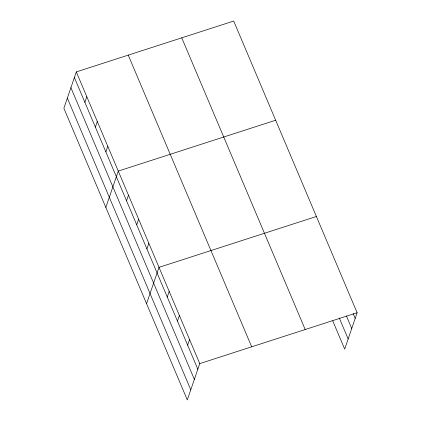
<?xml version="1.0" encoding="UTF-8"?>
<svg xmlns="http://www.w3.org/2000/svg" width="421" height="421" viewBox="0 0 421 421"><rect width="100%" height="100%" fill="white"/><g stroke="black" fill="none" stroke-linecap="round" stroke-linejoin="round"><path stroke-width="0.63" d="M76.312 71.907L63.871 108.255L187.308 399.95L199.749 363.602L76.312 71.907L233.692 21.05L357.129 312.745L344.688 349.093L332.722 320.818M84.879 102.329L86.805 96.698M95.372 127.121L97.298 121.495M105.86 151.918L107.792 146.287M105.839 207.432L118.28 171.084L275.66 120.227M126.537 200.775L128.468 195.149M136.725 224.84L138.651 219.215M146.908 248.906L148.834 243.28M146.571 303.688L159.017 267.34L316.397 216.489M167.274 297.037L169.2 291.406M177.457 321.102L179.383 315.471M187.64 345.167L189.566 339.537M199.749 363.602L357.129 312.745M353.166 313.561L355.203 318.376M346.388 315.876L351.735 328.512M339.247 317.902L348.156 338.958M181.756 37.832L305.193 329.527M128.247 55.125L251.684 346.82M74.385 77.532L197.823 369.233M70.917 87.673L194.355 379.368M67.339 98.114L190.776 389.814"/></g></svg>
